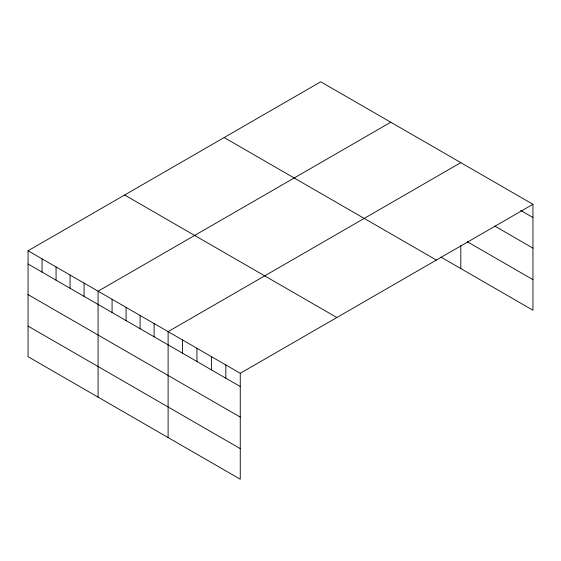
<?xml version="1.0" encoding="UTF-8"?>
<svg xmlns="http://www.w3.org/2000/svg" width="561" height="561" viewBox="0 0 561 561"><rect width="100%" height="100%" fill="white"/><g stroke="black" fill="none" stroke-linecap="round" stroke-linejoin="round"><path stroke-width="0.84" d="M28.05 250.774L240.255 373.289L240.255 479.213L28.05 356.698L28.05 250.774L320.745 81.787L532.95 204.302L532.95 310.226L440.897 257.078M390.772 122.214L98.077 291.201L98.077 397.132M460.798 162.648L168.104 331.635L168.104 437.559M240.255 373.289L532.95 204.302M520.685 210.452L532.95 217.535M494.711 226.048L532.95 248.123M467.292 241.735L532.95 279.637M224.155 137.55L436.36 260.066M124.64 195.011L336.845 317.519M28.05 264.007L240.255 386.522M28.05 294.595L240.255 417.111M28.05 326.109L240.255 448.625M460.798 245.634L460.798 268.572M225.824 364.959L225.824 378.191M211.392 356.628L211.392 369.86M196.96 348.297L196.96 361.529M182.535 339.966L182.535 353.199M154.1 323.55L154.1 336.782M140.096 315.457L140.096 328.697M126.085 307.372L126.085 320.612M112.081 299.286L112.081 312.526M84.073 283.116L84.073 296.355M70.069 275.03L70.069 288.27M56.058 266.945L56.058 280.177M42.054 258.859L42.054 272.092"/></g></svg>
